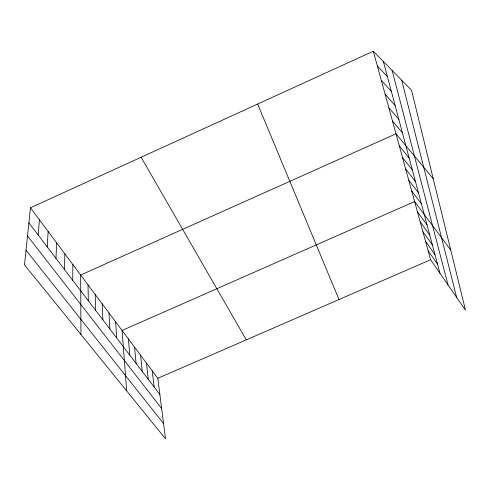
<?xml version="1.0" encoding="UTF-8"?>
<svg xmlns="http://www.w3.org/2000/svg" width="490" height="490" viewBox="0 0 490 490"><rect width="100%" height="100%" fill="white"/><g stroke="black" fill="none" stroke-linecap="round" stroke-linejoin="round"><path stroke-width="0.73" d="M72.722 280.323L72.875 264.588M64.46 269.5L64.87 253.869M55.958 258.359L56.632 242.838M47.199 246.88L48.155 231.494M38.177 235.053L39.433 219.814M30.441 207.785L24.5 264.9L165.491 438.758L157.817 378.292L30.441 207.785L373.3 51.242L411.526 90.24L465.5 310.201L430.6 259.737L373.3 51.242M157.817 378.292L430.6 259.737M377.374 66.052L387.412 76.648M381.318 80.409L391.332 91.318M385.146 94.35L395.136 105.546M388.864 107.88L398.823 119.346M392.478 121.024L402.4 132.735M433.252 178.776L395.987 133.801L80.666 275.013L80.96 334.523M399.301 145.855L409.15 157.994M402.529 157.59L412.341 169.914M26.025 250.225L163.556 423.519M405.665 169.013L415.44 181.514M27.514 235.953L161.651 408.507M408.727 180.142L418.46 192.803M28.873 222.864L159.881 394.56M411.704 190.984L421.394 203.791M450.733 250.023L414.607 201.555L122.096 330.474L126.677 390.891M417.443 211.858L427.041 224.928M420.2 221.909L429.761 235.09M422.895 231.709L432.407 245M425.528 241.276L434.991 254.659M428.095 250.617L437.509 264.092M141.12 157.253L246.286 339.846M257.66 104.039L339.013 299.543M383.364 61.507L439.971 273.285M392.116 70.438L448.013 284.917M401.678 80.189L456.686 297.454M152.206 370.789L154.154 387.051M146.467 363.102L148.28 379.358M140.593 355.238L142.272 371.481M134.572 347.183L136.11 363.409M128.411 338.927L129.795 355.127M115.622 321.808L116.681 337.941M108.982 312.92L109.864 329.01M102.177 303.806L102.876 319.848M95.195 294.459L95.697 310.44M88.022 284.868L88.323 300.774"/></g></svg>
